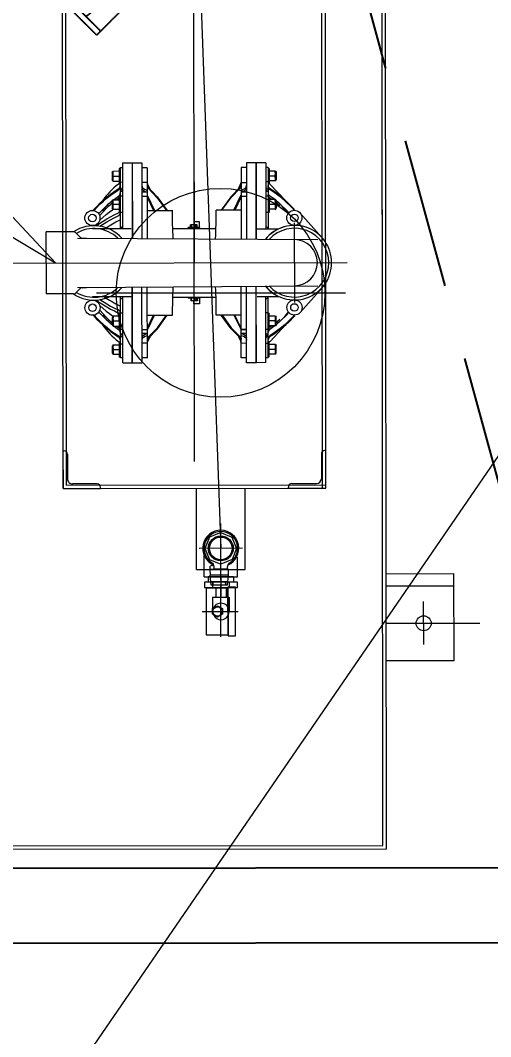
# Model space of a CAD drawing. Header units: feet. Extents: x -99009 to 3252343, y -11094690 to 9035152.
# Drawn here: x 2518285 to 2518911, y -1982823 to -1981471 of the extents above; entities that cross this region are included whole.
import ezdxf

# ---------------------------------------------------------------- set-up
doc = ezdxf.new("R2010")
doc.units = ezdxf.units.FT
for name, pattern in [('CENTER', [2, 1.25, -0.25, 0.25, -0.25]), ('DASHED2', [0.375, 0.25, -0.125]), ('HIDDEN', [0.375, 0.25, -0.125])]:
    doc.linetypes.add(name, pattern=pattern)
for name, color, linetype in [('1', 1, 'Continuous'), ('JOB', 4, 'Continuous'), ('K-CENTER', 2, 'CENTER'), ('K-LINE', 7, 'Continuous')]:
    doc.layers.add(name, color=color, linetype=linetype)
doc.styles.add('K-TXT', font='simplex.shx', dxfattribs={"width": 0.75, "height": 2.5, "bigfont": 'extfont.shx'})

# ---------------------------------------------------------------- blocks, each defined once
blk = doc.blocks.new('lub st')
at = {"layer": 'K-LINE', "color": 2, "linetype": 'Continuous', "lineweight": 15}
for p, q in [((27519.9, 57887.7), (27519.9, 58012.4)), ((27453.9, 57887.7), (27453.9, 57977.7)), ((27453.9, 57977.7), (27569.9, 57977.7)), ((27469.9, 57887.7), (27469.9, 57977.7)), ((27569.9, 57977.7), (27569.9, 57887.7)), ((27548.1, 57937.7), (27490.8, 57937.7)), ((27819.9, 57887.7), (26120.8, 57887.7)), ((27815.4, 57883.2), (26120.8, 57883.2)), ((27265.4, 57883.2), (26224.4, 57883.2)), ((27815.4, 57292.2), (27815.4, 57883.2)), ((27819.9, 56972.7), (27819.9, 57887.7)), ((27039.9, 57375.1), (27039.9, 57836.3)), ((27079.9, 57502.4), (27079.9, 57834.3)), ((27339.9, 57807.7), (26169.9, 57807.7)), ((27339.9, 57803.2), (26174.4, 57803.2)), ((27007, 57803.3), (26973.6, 57773.6)), ((27007.1, 57477.2), (27009.2, 57797.3)), ((27072.7, 57477.2), (27070.6, 57797.3)), ((27072.8, 57803.3), (27106.2, 57773.6)), ((27289.9, 57807.7), (27289.9, 57806.2)), ((27339.9, 57807.7), (27289.9, 57807.7)), ((27294.4, 57801.7), (27327.4, 57801.7)), ((27335.4, 57462.2), (27335.4, 57807.7)), ((27339.9, 57757.7), (27339.9, 57807.7)), ((27339.9, 57457.7), (27339.9, 57807.7)), ((27333.9, 57762.2), (27333.9, 57795.2)), ((27009.4, 57780.7), (27009.4, 57780.7)), ((27070.3, 57780.7), (27070.3, 57780.7)), ((26960.5, 57758.1), (26957.5, 57754.8)), ((26966.2, 57762.4), (26957.8, 57753.6)), ((26969.3, 57766.5), (26960.5, 57758.1)), ((26970.7, 57766.5), (26966.2, 57762.4)), ((26972.3, 57757.8), (26968.4, 57753.9)), ((26973.7, 57757.2), (26970.5, 57754.8)), ((27039.9, 57766.1), (26986.7, 57766.1)), ((27021.7, 57766.1), (27020.7, 57766.1)), ((27039.9, 57766.1), (27093.1, 57766.1)), ((27058.1, 57766.1), (27059.1, 57766.1)), ((27106.1, 57757.2), (27109.3, 57754.8)), ((27107.5, 57757.8), (27111.4, 57753.9)), ((27109, 57766.5), (27113.5, 57762.4)), ((27110.5, 57766.5), (27119.3, 57758.1)), ((27113.5, 57762.4), (27122, 57753.6)), ((27119.3, 57758.1), (27122.3, 57754.8)), ((27339.9, 57757.7), (27338.4, 57757.7)), ((26935.2, 57733.6), (26957.5, 57754.8)), ((26948.6, 57744.1), (26945, 57739.1)), ((26950, 57744.1), (26946.5, 57739.1)), ((26952.4, 57748.9), (26948.6, 57744.1)), ((26953.8, 57748.9), (26950, 57744.1)), ((26956.3, 57753.6), (26952.4, 57748.9)), ((26957.8, 57753.6), (26953.8, 57748.9)), ((26957.5, 57754.8), (26956.3, 57753.6)), ((26958.8, 57743.5), (26957.3, 57741.8)), ((26958.8, 57743.5), (26957.3, 57741.8)), ((26957.5, 57754.8), (26957.5, 57754.8)), ((26961.5, 57746.6), (26958.8, 57743.5)), ((26961.6, 57743.5), (26960.1, 57741.8)), ((26964.6, 57749.9), (26961.5, 57746.6)), ((26964.4, 57749.5), (26961.5, 57746.6)), ((26964.3, 57746.6), (26961.6, 57743.5)), ((26967.4, 57752.2), (26964.4, 57749.5)), ((26968.4, 57753.9), (26964.6, 57749.9)), ((26970.5, 57754.8), (26967.4, 57752.2)), ((26994.7, 57716.6), (26994.7, 57745.5)), ((27085, 57716.6), (27085, 57745.5)), ((27109.3, 57754.8), (27112.4, 57752.2)), ((27111.4, 57753.9), (27115.2, 57749.9)), ((27112.4, 57752.2), (27115.4, 57749.5)), ((27115.2, 57749.9), (27118.2, 57746.6)), ((27115.4, 57749.5), (27118.2, 57746.6)), ((27115.5, 57746.6), (27118.2, 57743.5)), ((27118.2, 57746.6), (27121, 57743.5)), ((27118.2, 57743.5), (27119.7, 57741.8)), ((27121, 57743.5), (27122.5, 57741.8)), ((27121, 57743.5), (27122.5, 57741.8)), ((27122, 57753.6), (27126, 57748.9)), ((27144.6, 57733.6), (27122.3, 57754.8)), ((27122.3, 57754.8), (27123.4, 57753.6)), ((27122.3, 57754.8), (27122.3, 57754.8)), ((27123.4, 57753.6), (27127.4, 57748.9)), ((27126, 57748.9), (27129.7, 57744.1)), ((27127.4, 57748.9), (27131.2, 57744.1)), ((27129.7, 57744.1), (27133.3, 57739.1)), ((27131.2, 57744.1), (27134.8, 57739.1)), ((26913.4, 57731.1), (26994.7, 57731.1)), ((26913.4, 57731.1), (26913.4, 57728)), ((26914.5, 57732.5), (26934.6, 57732.5)), ((26914.5, 57732.5), (26914.5, 57731.1)), ((26918.1, 57740.9), (26919.5, 57741.8)), ((26918.1, 57740.9), (26918.1, 57732.5)), ((26919.5, 57741.8), (26929.6, 57741.8)), ((26924.6, 57740.4), (26924.6, 57732.5)), ((26931, 57740.9), (26929.6, 57741.8)), ((26931, 57740.9), (26931, 57732.5)), ((26932.3, 57731.1), (26932.3, 57728)), ((26934.6, 57732.5), (26934.6, 57731.1)), ((26935.2, 57733.6), (26935.2, 57733.6)), ((26937.6, 57731.2), (26937, 57731.1)), ((26938.1, 57731.3), (26937.6, 57731.2)), ((26938.7, 57731.5), (26938.1, 57731.3)), ((26939, 57731.2), (26938.5, 57731.1)), ((26939.2, 57731.7), (26938.7, 57731.5)), ((26939.6, 57731.3), (26939, 57731.2)), ((26939.6, 57732), (26939.2, 57731.7)), ((26940.1, 57732.3), (26939.6, 57732)), ((26940.1, 57731.5), (26939.6, 57731.3)), ((26940.5, 57732.7), (26940.1, 57732.3)), ((26940.6, 57731.7), (26940.1, 57731.5)), ((26940.9, 57733), (26940.5, 57732.7)), ((26941.1, 57732), (26940.6, 57731.7)), ((26941.3, 57733.5), (26940.9, 57733)), ((26941.6, 57732.3), (26941.1, 57732)), ((26941.6, 57733.9), (26941.3, 57733.5)), ((26945, 57739.1), (26941.6, 57733.9)), ((26942, 57732.7), (26941.6, 57732.3)), ((26941.7, 57729.5), (26941.8, 57729.8)), ((26941.8, 57729.8), (26942.2, 57730.8)), ((26942.4, 57733), (26942, 57732.7)), ((26942.2, 57730.8), (26945, 57730.8)), ((26942.7, 57733.5), (26942.4, 57733)), ((26943.1, 57733.9), (26942.7, 57733.5)), ((26946.5, 57739.1), (26943.1, 57733.9)), ((26944.6, 57729.8), (26945, 57730.8)), ((26945, 57730.8), (26944.9, 57730.8)), ((26945, 57730.8), (26945, 57728)), ((26951.6, 57731.5), (26949.9, 57731.1)), ((26950.2, 57731.1), (26950.7, 57731.2)), ((26950.7, 57731.2), (26951.2, 57731.3)), ((26953.6, 57737), (26950.9, 57733.1)), ((26951.2, 57731.3), (26951.6, 57731.5)), ((26951.2, 57731.1), (26951.2, 57728)), ((26952.3, 57731.8), (26951.6, 57731.5)), ((26952.3, 57732.5), (26952.3, 57731.1)), ((26953.1, 57732.5), (26953.4, 57732.7)), ((26953.1, 57732.5), (26972.4, 57732.5)), ((26955.9, 57740.1), (26953.6, 57737)), ((26955.9, 57736.3), (26953.7, 57733.1)), ((26957.3, 57741.8), (26955.9, 57740.9)), ((26955.9, 57740.9), (26955.9, 57732.5)), ((26957.3, 57741.8), (26967.3, 57741.8)), ((26962.3, 57740.4), (26962.3, 57732.5)), ((26968.8, 57740.9), (26967.3, 57741.8)), ((26968.8, 57740.5), (26969.3, 57741.4)), ((26968.8, 57740.9), (26968.8, 57732.5)), ((26972.6, 57732.7), (26972.4, 57732.4)), ((26972.4, 57732.5), (26972.4, 57731.1)), ((26972.9, 57733), (26972.6, 57732.7)), ((26973.1, 57731.1), (26973.1, 57728)), ((26992.3, 57729.2), (26992.5, 57729.8)), ((26992.5, 57729.8), (26992.7, 57730.8)), ((26992.7, 57730.8), (26994.7, 57730.7)), ((27166.4, 57731.1), (27085, 57731.1)), ((27087.1, 57730.8), (27085, 57730.7)), ((27087.3, 57729.8), (27087.1, 57730.8)), ((27087.5, 57729.2), (27087.3, 57729.8)), ((27106.7, 57731.1), (27106.7, 57728)), ((27106.9, 57733), (27107.2, 57732.7)), ((27107.2, 57732.7), (27107.4, 57732.4)), ((27126.7, 57732.5), (27107.4, 57732.5)), ((27107.4, 57732.5), (27107.4, 57731.1)), ((27111, 57740.5), (27110.4, 57741.4)), ((27111, 57740.9), (27112.4, 57741.8)), ((27111, 57740.9), (27111, 57732.5)), ((27122.5, 57741.8), (27112.4, 57741.8)), ((27117.4, 57740.4), (27117.4, 57732.5)), ((27122.5, 57741.8), (27123.9, 57740.9)), ((27123.9, 57740.9), (27123.9, 57732.5)), ((27123.9, 57740.1), (27126.1, 57737)), ((27123.9, 57736.3), (27126.1, 57733.1)), ((27126.1, 57737), (27128.8, 57733.1)), ((27126.7, 57732.5), (27126.4, 57732.7)), ((27127.5, 57732.5), (27127.5, 57731.1)), ((27127.5, 57731.8), (27128.1, 57731.5)), ((27128.6, 57731.3), (27128.1, 57731.5)), ((27128.1, 57731.5), (27129.9, 57731.1)), ((27129.1, 57731.2), (27128.6, 57731.3)), ((27128.6, 57731.1), (27128.6, 57728)), ((27129.6, 57731.1), (27129.1, 57731.2)), ((27133.3, 57739.1), (27136.7, 57733.9)), ((27134.8, 57739.1), (27138.2, 57733.9)), ((27137.6, 57730.8), (27134.8, 57730.8)), ((27134.8, 57730.8), (27134.8, 57730.8)), ((27135.2, 57729.8), (27134.8, 57730.8)), ((27134.8, 57730.8), (27134.8, 57728)), ((27136.7, 57733.9), (27137, 57733.5)), ((27137, 57733.5), (27137.4, 57733)), ((27137.4, 57733), (27137.8, 57732.7)), ((27137.9, 57729.8), (27137.6, 57730.8)), ((27137.8, 57732.7), (27138.2, 57732.3)), ((27138.1, 57729.5), (27137.9, 57729.8)), ((27138.2, 57733.9), (27138.5, 57733.5)), ((27138.2, 57732.3), (27138.7, 57732)), ((27138.5, 57733.5), (27138.8, 57733)), ((27138.7, 57732), (27139.2, 57731.7)), ((27138.8, 57733), (27139.2, 57732.7)), ((27139.2, 57732.7), (27139.7, 57732.3)), ((27139.2, 57731.7), (27139.7, 57731.5)), ((27139.7, 57732.3), (27140.1, 57732)), ((27139.7, 57731.5), (27140.2, 57731.3)), ((27140.1, 57732), (27140.6, 57731.7)), ((27140.2, 57731.3), (27140.7, 57731.2)), ((27140.6, 57731.7), (27141.1, 57731.5)), ((27140.7, 57731.2), (27141.3, 57731.1)), ((27141.1, 57731.5), (27141.6, 57731.3)), ((27141.6, 57731.3), (27142.2, 57731.2)), ((27142.2, 57731.2), (27142.7, 57731.1)), ((27144.6, 57733.6), (27144.6, 57733.6)), ((27165.3, 57732.5), (27145.1, 57732.5)), ((27145.1, 57732.5), (27145.1, 57731.1)), ((27147.5, 57731.1), (27147.5, 57728)), ((27148.8, 57740.9), (27150.2, 57741.8)), ((27148.8, 57740.9), (27148.8, 57732.5)), ((27160.2, 57741.8), (27150.2, 57741.8)), ((27155.2, 57740.4), (27155.2, 57732.5)), ((27161.6, 57740.9), (27160.2, 57741.8)), ((27161.6, 57740.9), (27161.6, 57732.5)), ((27165.3, 57732.5), (27165.3, 57731.1)), ((27166.4, 57731.1), (27166.4, 57728)), ((26906.9, 57728), (26994.7, 57728)), ((26906.9, 57728), (26906.9, 57715.3)), ((26991.1, 57728), (26991.3, 57728)), ((26991.3, 57728), (26991.6, 57728.2)), ((26991.6, 57728.2), (26991.8, 57728.3)), ((26991.8, 57728.3), (26991.9, 57728.5)), ((26991.9, 57728.5), (26992.1, 57728.7)), ((26992.1, 57728.7), (26992.2, 57728.9)), ((26992.2, 57728.9), (26992.3, 57729.2)), ((27172.9, 57728), (27085, 57728)), ((27087.6, 57728.9), (27087.5, 57729.2)), ((27087.7, 57728.7), (27087.6, 57728.9)), ((27087.9, 57728.5), (27087.7, 57728.7)), ((27088, 57728.3), (27087.9, 57728.5)), ((27088.2, 57728.2), (27088, 57728.3)), ((27088.5, 57728), (27088.2, 57728.2)), ((27088.7, 57728), (27088.5, 57728)), ((27172.9, 57728), (27172.9, 57715.3)), ((26906.9, 57715.3), (27008.8, 57715.3)), ((26906.9, 57715), (27008.8, 57715)), ((26906.9, 57715), (26906.9, 57702.3)), ((27172.9, 57715.3), (27070.9, 57715.3)), ((27172.9, 57715), (27070.9, 57715)), ((27172.9, 57715), (27172.9, 57702.3)), ((26906.9, 57702.3), (27008.7, 57702.3)), ((26913.4, 57702.3), (26913.4, 57695.2)), ((26913.4, 57695.2), (27008.7, 57695.2)), ((26933.1, 57695.2), (26933.1, 57702.3)), ((26941.7, 57691.6), (26935.3, 57694.6)), ((26936.5, 57695.2), (26937.8, 57695)), ((26939.2, 57701.8), (26937, 57702.3)), ((26937.8, 57695), (26938.9, 57694.5)), ((26939.2, 57695), (26937.9, 57695.2)), ((26938.9, 57694.5), (26951.9, 57681.9)), ((26941, 57700.3), (26939.2, 57701.8)), ((26940.3, 57694.5), (26939.2, 57695)), ((26941.8, 57701.8), (26939.7, 57702.3)), ((26941.3, 57693.6), (26940.3, 57694.5)), ((26942.2, 57698.1), (26941, 57700.3)), ((26953.3, 57681.9), (26941.3, 57693.6)), ((26943.7, 57700.3), (26941.8, 57701.8)), ((26943.1, 57695.2), (26942.2, 57698.1)), ((26944.8, 57698.1), (26943.7, 57700.3)), ((26945.7, 57695.2), (26944.8, 57698.1)), ((26945.8, 57702.3), (26945.8, 57695.2)), ((26950.6, 57694.9), (26949.8, 57695.1)), ((26951.4, 57694.6), (26950.6, 57694.9)), ((26951.2, 57695.2), (26951.2, 57702.3)), ((26951.3, 57695.2), (26951.3, 57702.3)), ((26970.1, 57685.6), (26951.4, 57694.6)), ((26951.7, 57695.2), (26952.5, 57695.1)), ((26952.5, 57695.1), (26953.3, 57694.9)), ((26953.3, 57694.9), (26970.1, 57686.8)), ((26970.1, 57695.2), (26970.1, 57662)), ((27172.9, 57702.3), (27071, 57702.3)), ((27166.4, 57695.2), (27071.1, 57695.2)), ((27109.7, 57695.2), (27109.7, 57662)), ((27126.5, 57694.9), (27109.7, 57686.8)), ((27109.7, 57685.6), (27128.4, 57694.6)), ((27126.4, 57681.9), (27138.5, 57693.6)), ((27127.3, 57695.1), (27126.5, 57694.9)), ((27128.1, 57695.2), (27127.3, 57695.1)), ((27140.8, 57694.5), (27127.8, 57681.9)), ((27128.4, 57695.2), (27128.4, 57702.3)), ((27128.4, 57694.6), (27129.2, 57694.9)), ((27128.6, 57695.2), (27128.6, 57702.3)), ((27129.2, 57694.9), (27129.9, 57695.1)), ((27134, 57702.3), (27134, 57695.2)), ((27134, 57695.2), (27135, 57698.1)), ((27135, 57698.1), (27136.1, 57700.3)), ((27136.1, 57700.3), (27137.9, 57701.8)), ((27136.7, 57695.2), (27137.6, 57698.1)), ((27137.6, 57698.1), (27138.8, 57700.3)), ((27137.9, 57701.8), (27140.1, 57702.3)), ((27138.1, 57691.6), (27144.5, 57694.6)), ((27138.5, 57693.6), (27139.4, 57694.5)), ((27138.8, 57700.3), (27140.6, 57701.8)), ((27139.4, 57694.5), (27140.6, 57695)), ((27140.6, 57701.8), (27142.8, 57702.3)), ((27140.6, 57695), (27141.9, 57695.2)), ((27142, 57695), (27140.8, 57694.5)), ((27143.2, 57695.2), (27142, 57695)), ((27146.7, 57695.2), (27146.7, 57702.3)), ((27166.4, 57702.3), (27166.4, 57695.2)), ((27447.9, 57700.2), (27339.9, 57700.2)), ((27419.9, 57696.7), (27419.9, 57638.7)), ((27457.9, 57689.7), (27431.8, 57689.7)), ((27447.9, 57635.2), (27447.9, 57700.2)), ((27457.9, 57645.7), (27457.9, 57689.7)), ((27464.9, 57689.7), (27464.9, 57645.7)), ((27471.9, 57689.7), (27464.9, 57689.7)), ((27471.9, 57645.7), (27471.9, 57689.7)), ((27503.9, 57642.9), (27503.9, 57690.7)), ((26951.9, 57681.9), (26970.1, 57668.7)), ((26970.1, 57669.7), (26953.3, 57681.9)), ((27127.8, 57681.9), (27109.7, 57668.7)), ((27109.7, 57669.7), (27126.4, 57681.9)), ((27398.8, 57667.7), (27405, 57682.6)), ((27405, 57682.6), (27419.9, 57688.8)), ((27419.9, 57688.8), (27434.8, 57682.6)), ((27434.8, 57682.6), (27441, 57667.7)), ((27444.4, 57676.7), (27440.7, 57677.7)), ((27447.4, 57676.7), (27444.4, 57676.7)), ((27447.4, 57676.7), (27447.4, 57658)), ((27448.2, 57675.7), (27447.4, 57675.7)), ((27455.4, 57677.7), (27448.2, 57677.7)), ((27448.2, 57677.7), (27448.2, 57653.7)), ((27468.9, 57676.4), (27455.4, 57677.8)), ((27455.4, 57677.8), (27455.4, 57653.6)), ((27457.9, 57684.7), (27464.9, 57684.7)), ((27457.9, 57684.7), (27457.9, 57650.7)), ((27468.9, 57676.4), (27464.5, 57676.4)), ((27464.5, 57676.4), (27464.5, 57655)), ((27464.9, 57678.7), (27471.9, 57678.7)), ((27468.9, 57676.4), (27468.9, 57655)), ((27471.4, 57687.2), (27471.4, 57677.2)), ((27536.4, 57687.2), (27471.4, 57687.2)), ((27471.4, 57677.2), (27536.4, 57677.2)), ((27472.9, 57677.2), (27472.9, 57648.2)), ((27534.9, 57677.2), (27472.9, 57677.2)), ((27484.9, 57678.7), (27503.9, 57678.7)), ((27484.9, 57656.7), (27484.9, 57678.7)), ((27534.9, 57648.2), (27534.9, 57677.2)), ((27536.4, 57677.2), (27536.4, 57687.2)), ((26419.9, 57632.7), (27419.9, 57667.7)), ((27462.4, 57667.7), (27386.9, 57667.7)), ((27398.8, 57667.7), (27405, 57652.8)), ((27434.8, 57652.8), (27441, 57667.7)), ((27457.9, 57667.7), (27471.9, 57667.7)), ((27468.2, 57674.1), (27465.1, 57674.1)), ((27537.6, 57667.7), (27469.5, 57667.7)), ((27471.9, 57674.6), (27484.9, 57674.6)), ((27471.9, 57667.7), (27484.9, 57667.7)), ((27496.4, 57663.2), (27500.1, 57669.7)), ((27500.1, 57656.7), (27496.4, 57663.2)), ((27500.1, 57669.7), (27507.6, 57669.7)), ((27507.6, 57669.7), (27511.4, 57663.2)), ((27511.4, 57663.2), (27507.6, 57656.7)), ((26994.2, 57604.2), (26994.2, 57660.6)), ((27085.6, 57604.2), (27085.6, 57660.6)), ((27405, 57652.8), (27419.9, 57646.6)), ((27419.9, 57646.6), (27434.8, 57652.8)), ((27444.4, 57658.7), (27440.7, 57657.7)), ((27442.7, 57656.2), (27443.4, 57653.7)), ((27448.2, 57653.7), (27443.4, 57653.7)), ((27447.4, 57658.7), (27444.4, 57658.7)), ((27448.2, 57659.7), (27447.4, 57659.7)), ((27448.2, 57658), (27447.4, 57658)), ((27455.4, 57653.7), (27448.2, 57653.7)), ((27468.9, 57655), (27455.4, 57653.6)), ((27457.9, 57650.7), (27464.9, 57650.7)), ((27468.9, 57655), (27464.5, 57655)), ((27464.9, 57656.7), (27471.9, 57656.7)), ((27468.2, 57657.3), (27465.1, 57657.3)), ((27471.9, 57660.8), (27484.9, 57660.8)), ((27484.9, 57656.7), (27503.9, 57656.7)), ((27507.6, 57656.7), (27500.1, 57656.7)), ((26985.3, 57639.8), (26985.3, 57632.1)), ((26992.9, 57639.8), (26985.3, 57639.8)), ((26989.4, 57636.8), (26989.4, 57628)), ((26992.9, 57636.8), (26989.4, 57636.8)), ((26991, 57635.7), (26989.4, 57635.7)), ((26991, 57635.7), (26991, 57634.7)), ((26992.9, 57640.3), (26992.9, 57624.5)), ((26994.2, 57640.3), (26992.9, 57640.3)), ((27085.6, 57640.3), (27086.8, 57640.3)), ((27086.8, 57640.3), (27086.8, 57624.5)), ((27086.8, 57639.8), (27094.4, 57639.8)), ((27086.8, 57636.8), (27090.4, 57636.8)), ((27088.7, 57635.7), (27090.4, 57635.7)), ((27088.7, 57635.7), (27088.7, 57634.7)), ((27090.4, 57636.8), (27090.4, 57628)), ((27094.4, 57639.8), (27094.4, 57632.1)), ((27447.9, 57635.2), (27339.9, 57635.2)), ((27457.9, 57645.7), (27429.5, 57645.7)), ((27464.9, 57645.7), (27471.9, 57645.7)), ((27472.9, 57648.2), (27534.9, 57648.2)), ((27304.4, 57632.7), (26199.9, 57632.7)), ((26932.3, 57632.7), (27039.9, 57632.7)), ((26985.3, 57632.1), (26989.4, 57632.1)), ((26991, 57634.7), (26989.4, 57634.7)), ((26989.4, 57633.6), (26992.9, 57633.6)), ((26989.4, 57629.2), (26992.9, 57629.2)), ((26992.9, 57628), (26989.4, 57628)), ((26992.9, 57632.9), (26994.2, 57632.9)), ((26994.2, 57631.9), (26992.9, 57631.9)), ((26994.2, 57624.5), (26992.9, 57624.5)), ((27147.2, 57632.7), (27039.9, 57632.7)), ((27086.8, 57632.9), (27085.6, 57632.9)), ((27085.6, 57631.9), (27086.8, 57631.9)), ((27085.6, 57624.5), (27086.8, 57624.5)), ((27090.4, 57633.6), (27086.8, 57633.6)), ((27090.4, 57629.2), (27086.8, 57629.2)), ((27086.8, 57628), (27090.4, 57628)), ((27088.7, 57634.7), (27090.4, 57634.7)), ((27094.4, 57632.1), (27090.4, 57632.1)), ((26951.9, 57583.5), (26970.1, 57596.7)), ((26953.3, 57583.5), (26970.1, 57595.7)), ((26970.1, 57570.2), (26970.1, 57603.5)), ((27109.7, 57570.2), (27109.7, 57603.5)), ((27127.8, 57583.5), (27109.7, 57596.7)), ((27126.4, 57583.5), (27109.7, 57595.7)), ((26938.9, 57570.9), (26951.9, 57583.5)), ((26940.3, 57570.9), (26953.3, 57583.5)), ((27139.4, 57570.9), (27126.4, 57583.5)), ((27140.8, 57570.9), (27127.8, 57583.5)), ((26913.4, 57570.2), (26913.4, 57563.1)), ((26913.4, 57570.2), (27007.5, 57570.2)), ((26933.1, 57570.2), (26933.1, 57563.1)), ((26933.5, 57570.3), (26935.3, 57570.8)), ((26935.3, 57570.8), (26941.7, 57573.8)), ((26936.5, 57570.2), (26937.8, 57570.4)), ((26937.8, 57570.4), (26938.9, 57570.9)), ((26937.9, 57570.2), (26939.2, 57570.4)), ((26939.2, 57570.4), (26940.3, 57570.9)), ((26942.2, 57567.3), (26943.1, 57570.2)), ((26944.8, 57567.3), (26945.8, 57570.2)), ((26945.8, 57570.2), (26945.8, 57563.1)), ((26949.8, 57570.3), (26950.6, 57570.5)), ((26950.6, 57570.5), (26970.1, 57579.8)), ((26951.2, 57563.1), (26951.2, 57570.2)), ((26951.7, 57570.2), (26952.5, 57570.3)), ((26952.5, 57570.3), (26953.3, 57570.5)), ((26953.3, 57570.5), (26970.1, 57578.6)), ((27166.4, 57570.2), (27072.3, 57570.2)), ((27129.2, 57570.5), (27109.7, 57579.8)), ((27126.5, 57570.5), (27109.7, 57578.6)), ((27127.3, 57570.3), (27126.5, 57570.5)), ((27128.1, 57570.2), (27127.3, 57570.3)), ((27128.6, 57563.1), (27128.6, 57570.2)), ((27129.9, 57570.3), (27129.2, 57570.5)), ((27135, 57567.3), (27134, 57570.2)), ((27134, 57570.2), (27134, 57563.1)), ((27137.6, 57567.3), (27136.7, 57570.2)), ((27144.5, 57570.8), (27138.1, 57573.8)), ((27140.6, 57570.4), (27139.4, 57570.9)), ((27141.9, 57570.2), (27140.6, 57570.4)), ((27142, 57570.4), (27140.8, 57570.9)), ((27143.2, 57570.2), (27142, 57570.4)), ((27146.3, 57570.3), (27144.5, 57570.8)), ((27146.7, 57570.2), (27146.7, 57563.1)), ((27166.4, 57570.2), (27166.4, 57563.1)), ((26906.9, 57550.4), (26906.9, 57563.1)), ((26906.9, 57563.1), (27007.4, 57563.1)), ((26937, 57563.1), (26939.2, 57563.6)), ((26939.2, 57563.6), (26941, 57565.1)), ((26939.7, 57563.1), (26941.8, 57563.6)), ((26941, 57565.1), (26942.2, 57567.3)), ((26941.8, 57563.6), (26943.7, 57565.1)), ((26943.7, 57565.1), (26944.8, 57567.3)), ((27172.9, 57563.1), (27072.4, 57563.1)), ((27136.1, 57565.1), (27135, 57567.3)), ((27137.9, 57563.6), (27136.1, 57565.1)), ((27138.8, 57565.1), (27137.6, 57567.3)), ((27140.1, 57563.1), (27137.9, 57563.6)), ((27140.6, 57563.6), (27138.8, 57565.1)), ((27142.8, 57563.1), (27140.6, 57563.6)), ((27172.9, 57550.4), (27172.9, 57563.1)), ((26906.9, 57550.4), (27007.3, 57550.4)), ((26906.9, 57537.4), (26906.9, 57550.1)), ((26906.9, 57550.1), (27007.3, 57550.1)), ((26994.7, 57548.8), (26994.7, 57497.2)), ((27172.9, 57550.4), (27072.4, 57550.4)), ((27172.9, 57550.1), (27072.4, 57550.1)), ((27085, 57548.8), (27085, 57497.2)), ((27172.9, 57537.4), (27172.9, 57550.1)), ((26906.9, 57537.4), (26994.7, 57537.4)), ((26913.4, 57537.4), (26913.4, 57534.3)), ((26913.4, 57534.3), (26994.7, 57534.3)), ((26914.5, 57534.3), (26914.5, 57532.9)), ((26914.5, 57532.9), (26934.1, 57532.9)), ((26918.1, 57532.9), (26918.1, 57524.5)), ((26924.6, 57525), (26924.6, 57532.9)), ((26931, 57524.5), (26931, 57532.9)), ((26932.3, 57534.3), (26932.3, 57537.4)), ((26934.1, 57532.9), (26935.2, 57531.8)), ((26934.6, 57532.9), (26934.6, 57534.3)), ((26935.2, 57531.8), (26935.2, 57531.8)), ((26941.6, 57531.5), (26940.9, 57532.4)), ((26945, 57526.3), (26941.6, 57531.5)), ((26942.2, 57534.6), (26941.8, 57535.6)), ((26946.5, 57526.3), (26943.1, 57531.5)), ((26944.6, 57535.6), (26944.5, 57535.9)), ((26944.7, 57535.3), (26944.6, 57535.6)), ((26945, 57534.6), (26944.7, 57535.3)), ((26945, 57537.4), (26945, 57534.6)), ((26950.7, 57534.2), (26949.7, 57534.3)), ((26951.2, 57534.1), (26950.7, 57534.2)), ((26951.2, 57537.4), (26951.2, 57534.3)), ((26952.3, 57533.6), (26951.2, 57534.1)), ((26953.6, 57528.4), (26951.3, 57531.8)), ((26952.3, 57532.9), (26952.3, 57534.3)), ((26952.3, 57532.9), (26972.4, 57532.9)), ((26954, 57531.8), (26953.1, 57532.9)), ((26955.9, 57525.3), (26953.6, 57528.4)), ((26955.9, 57529.1), (26954, 57531.8)), ((26955.9, 57524.5), (26955.9, 57532.9)), ((26962.3, 57532.9), (26962.3, 57525)), ((26968.8, 57532.9), (26968.8, 57524.5)), ((26972.4, 57534.3), (26972.4, 57533)), ((26973.1, 57537.4), (26973.1, 57534.3)), ((26975.9, 57526.3), (26973.1, 57531.9)), ((26979.8, 57526.3), (26977.3, 57531.5)), ((26985.4, 57528.4), (26982.5, 57534.3)), ((26987.8, 57524), (26985.4, 57528.4)), ((26991.3, 57537.4), (26991.1, 57537.4)), ((26991.4, 57537.3), (26991.3, 57537.4)), ((26991.6, 57537.2), (26991.4, 57537.3)), ((26991.8, 57537.1), (26991.6, 57537.2)), ((26992.1, 57536.7), (26991.8, 57537.1)), ((26992.3, 57536.2), (26992.1, 57536.7)), ((26992.4, 57535.9), (26992.3, 57536.2)), ((26992.6, 57535.3), (26992.4, 57535.9)), ((26992.7, 57534.6), (26992.6, 57535.3)), ((26994.7, 57534.7), (26992.7, 57534.6)), ((27172.9, 57537.4), (27085, 57537.4)), ((27085, 57534.7), (27087.1, 57534.6)), ((27166.4, 57534.3), (27085, 57534.3)), ((27087.1, 57534.6), (27087.2, 57535.3)), ((27087.2, 57535.3), (27087.4, 57535.9)), ((27087.4, 57535.9), (27087.5, 57536.2)), ((27087.5, 57536.2), (27087.7, 57536.7)), ((27087.7, 57536.7), (27088, 57537.1)), ((27088, 57537.1), (27088.2, 57537.2)), ((27088.2, 57537.2), (27088.3, 57537.3)), ((27088.3, 57537.3), (27088.5, 57537.4)), ((27088.5, 57537.4), (27088.7, 57537.4)), ((27091.9, 57524), (27094.4, 57528.4)), ((27094.4, 57528.4), (27097.3, 57534.3)), ((27100, 57526.3), (27102.4, 57531.5)), ((27103.9, 57526.3), (27106.6, 57531.9)), ((27106.7, 57537.4), (27106.7, 57534.3)), ((27107.4, 57534.3), (27107.4, 57533)), ((27127.5, 57532.9), (27107.4, 57532.9)), ((27111, 57532.9), (27111, 57524.5)), ((27117.4, 57532.9), (27117.4, 57525)), ((27123.9, 57524.5), (27123.9, 57532.9)), ((27123.9, 57529.1), (27125.7, 57531.8)), ((27123.9, 57525.3), (27126.1, 57528.4)), ((27125.7, 57531.8), (27126.7, 57532.9)), ((27126.1, 57528.4), (27128.5, 57531.8)), ((27127.5, 57532.9), (27127.5, 57534.3)), ((27127.5, 57533.6), (27128.6, 57534.1)), ((27128.6, 57537.4), (27128.6, 57534.3)), ((27128.6, 57534.1), (27129.1, 57534.2)), ((27129.1, 57534.2), (27130.1, 57534.3)), ((27133.3, 57526.3), (27136.7, 57531.5)), ((27134.8, 57537.4), (27134.8, 57534.6)), ((27134.8, 57534.6), (27135, 57535.3)), ((27134.8, 57526.3), (27138.2, 57531.5)), ((27135, 57535.3), (27135.2, 57535.6)), ((27135.2, 57535.6), (27135.3, 57535.9)), ((27137.6, 57534.6), (27137.9, 57535.6)), ((27138.2, 57531.5), (27138.8, 57532.4)), ((27145.7, 57532.9), (27144.6, 57531.8)), ((27144.6, 57531.8), (27144.6, 57531.8)), ((27145.1, 57532.9), (27145.1, 57534.3)), ((27165.3, 57532.9), (27145.7, 57532.9)), ((27147.5, 57534.3), (27147.5, 57537.4)), ((27148.8, 57524.5), (27148.8, 57532.9)), ((27155.2, 57525), (27155.2, 57532.9)), ((27161.6, 57532.9), (27161.6, 57524.5)), ((27165.3, 57534.3), (27165.3, 57532.9)), ((27166.4, 57537.4), (27166.4, 57534.3)), ((26919.5, 57523.6), (26918.1, 57524.5)), ((26919.5, 57523.6), (26929.6, 57523.6)), ((26931, 57524.5), (26929.6, 57523.6)), ((26948.6, 57521.3), (26945, 57526.3)), ((26950, 57521.3), (26946.5, 57526.3)), ((26952.4, 57516.5), (26948.6, 57521.3)), ((26953.8, 57516.5), (26950, 57521.3)), ((26956.3, 57511.8), (26952.4, 57516.5)), ((26957.8, 57511.8), (26953.8, 57516.5)), ((26957.3, 57523.7), (26955.9, 57524.5)), ((26958.8, 57521.9), (26957.3, 57523.7)), ((26957.3, 57523.6), (26967.3, 57523.6)), ((26961.5, 57518.8), (26958.8, 57521.9)), ((26961.6, 57521.9), (26960.1, 57523.6)), ((26964.4, 57515.9), (26961.5, 57518.8)), ((26964.3, 57518.8), (26961.6, 57521.9)), ((26964.6, 57515.5), (26962.6, 57517.8)), ((26967.2, 57515.9), (26964.3, 57518.8)), ((26967.4, 57513.2), (26964.4, 57515.9)), ((26968.4, 57511.5), (26964.6, 57515.5)), ((26977.2, 57506.8), (26967.2, 57515.9)), ((26968.8, 57524.5), (26967.3, 57523.6)), ((26969.3, 57524), (26968.8, 57524.9)), ((26972.5, 57519.7), (26969.3, 57524)), ((26975.7, 57515.5), (26972.5, 57519.7)), ((26983.1, 57506.9), (26975.7, 57515.5)), ((26978.5, 57521.3), (26975.9, 57526.3)), ((26981.3, 57516.5), (26978.5, 57521.3)), ((26982.4, 57521.3), (26979.8, 57526.3)), ((26990.4, 57501.7), (26981.3, 57516.5)), ((26985.2, 57516.5), (26982.4, 57521.3)), ((26991, 57507.1), (26985.2, 57516.5)), ((26990.4, 57519.7), (26987.8, 57524)), ((26993.1, 57515.5), (26990.4, 57519.7)), ((26994.7, 57513.1), (26993.1, 57515.5)), ((27085, 57513.1), (27086.7, 57515.5)), ((27086.7, 57515.5), (27089.4, 57519.7)), ((27088.7, 57507.1), (27094.6, 57516.5)), ((27089.3, 57501.7), (27098.5, 57516.5)), ((27089.4, 57519.7), (27091.9, 57524)), ((27094.6, 57516.5), (27097.3, 57521.3)), ((27096.7, 57506.9), (27104, 57515.5)), ((27097.3, 57521.3), (27100, 57526.3)), ((27098.5, 57516.5), (27101.3, 57521.3)), ((27101.3, 57521.3), (27103.9, 57526.3)), ((27102.6, 57506.8), (27112.6, 57515.9)), ((27104, 57515.5), (27107.3, 57519.7)), ((27107.3, 57519.7), (27110.4, 57524)), ((27110.4, 57524), (27111, 57524.9)), ((27111, 57524.5), (27112.4, 57523.6)), ((27111.4, 57511.5), (27115.2, 57515.5)), ((27122.5, 57523.6), (27112.4, 57523.6)), ((27112.4, 57513.2), (27115.4, 57515.9)), ((27112.6, 57515.9), (27115.5, 57518.8)), ((27115.2, 57515.5), (27117.2, 57517.8)), ((27115.4, 57515.9), (27118.2, 57518.8)), ((27115.5, 57518.8), (27118.2, 57521.9)), ((27118.2, 57521.9), (27119.7, 57523.6)), ((27118.2, 57518.8), (27121, 57521.9)), ((27121, 57521.9), (27122.5, 57523.7)), ((27122, 57511.8), (27126, 57516.5)), ((27122.5, 57523.7), (27123.9, 57524.5)), ((27123.4, 57511.8), (27127.4, 57516.5)), ((27126, 57516.5), (27129.7, 57521.3)), ((27127.4, 57516.5), (27131.2, 57521.3)), ((27129.7, 57521.3), (27133.3, 57526.3)), ((27131.2, 57521.3), (27134.8, 57526.3)), ((27148.8, 57524.5), (27150.2, 57523.6)), ((27160.2, 57523.6), (27150.2, 57523.6)), ((27160.2, 57523.6), (27161.6, 57524.5)), ((26960.5, 57507.3), (26956.3, 57511.8)), ((26957.5, 57510.6), (26957.5, 57510.6)), ((26957.5, 57510.6), (26957.5, 57510.6)), ((26961.9, 57507.3), (26957.8, 57511.8)), ((26964.8, 57503), (26960.5, 57507.3)), ((26966.2, 57503), (26961.9, 57507.3)), ((26970.2, 57498), (26964.8, 57503)), ((26970.4, 57499.2), (26966.2, 57503)), ((26970.5, 57510.6), (26967.4, 57513.2)), ((26974.5, 57505.5), (26968.4, 57511.5)), ((27105.3, 57505.5), (27111.4, 57511.5)), ((27109.3, 57510.6), (27112.4, 57513.2)), ((27109.4, 57499.2), (27113.5, 57503)), ((27109.6, 57498), (27115, 57503)), ((27113.5, 57503), (27117.8, 57507.3)), ((27115, 57503), (27119.3, 57507.3)), ((27117.8, 57507.3), (27122, 57511.8)), ((27119.3, 57507.3), (27123.4, 57511.8)), ((27122.3, 57510.6), (27122.3, 57510.6)), ((27122.3, 57510.6), (27122.3, 57510.6)), ((27333.9, 57503.2), (27333.9, 57470.2)), ((27339.9, 57507.7), (27338.4, 57507.7)), ((27339.9, 57457.7), (27339.9, 57507.7)), ((27006.9, 57483.7), (27006.9, 57489.4)), ((27072.9, 57483.7), (27072.8, 57489.4)), ((26999.8, 57475), (27005.7, 57480.9)), ((27079.9, 57475), (27074.1, 57480.9)), ((27335.4, 57462.2), (26174.4, 57462.2)), ((26998.6, 57472.1), (26998.6, 57435.7)), ((27081.1, 57472.1), (27081.1, 57435.7)), ((27289.9, 57457.7), (27289.9, 57459.2)), ((27294.4, 57463.7), (27327.4, 57463.7)), ((27339.9, 57457.7), (26169.9, 57457.7)), ((27039.9, 57447.8), (26599.9, 57037.7)), ((26890.3, 57197.7), (27039.9, 57447.8)), ((27289.9, 57457.7), (27339.9, 57457.7)), ((27039.9, 57435.7), (26998.6, 57435.7)), ((27039.9, 57435.7), (27081.1, 57435.7))]:
    blk.add_line(p, q, dxfattribs=at)
for centre, radius in [((27519.9, 57937.7), 10), ((27079.9, 57667.7), 139), ((26980.2, 57766.1), 10.1), ((26980.2, 57766.1), 5.01), ((27099.5, 57766.1), 10.1), ((27099.5, 57766.1), 5.01), ((27419.9, 57667.7), 16.6), ((27419.9, 57667.7), 15.1), ((27503.9, 57663.2), 6.25), ((26980.2, 57497.2), 10.1), ((26980.2, 57497.2), 5.01), ((27099.5, 57497.2), 10.1), ((27099.5, 57497.2), 5.01)]:
    blk.add_circle(centre, radius, dxfattribs=at)
for centre, radius, start, end in [((27039.9, 57766.1), 49.6, 90, 231.3773), ((27039.9, 57766.1), 45.8, 90, 227.518), ((27039.9, 57766.1), 49.6, 308.6227, 90), ((27039.9, 57766.1), 45.8, 312.482, 90), ((27294.4, 57806.2), 4.5, 180, 270), ((27327.4, 57795.2), 6.5, 0, 90), ((27039.9, 57766.1), 30.7, 90, 180), ((27039.9, 57766.1), 30.7, 0, 90), ((27338.4, 57762.2), 4.5, 180, 270), ((26991.9, 57752.2), 0.508, 16.3194, 88), ((27039.9, 57766.2), 49.5, 196.3239, 231.2607), ((27039.9, 57766.2), 49.5, 308.7393, 343.6761), ((27087.9, 57752.2), 0.508, 92, 163.6806), ((26921.3, 57731.7), 9.29, 69.7655, 110.2345), ((26927.8, 57731.7), 9.29, 69.7549, 110.2451), ((26930.1, 57737.4), 6.35, 308.7827, 322.9115), ((26942, 57730.8), 2.82, 273.1705, 338.069), ((26946.7, 57736.4), 5.37, 277.4349, 322.3284), ((26959.1, 57731.6), 9.31, 69.8134, 110.1866), ((26965.5, 57731.7), 9.28, 69.7464, 110.2536), ((27114.2, 57731.7), 9.28, 69.7464, 110.2536), ((27120.7, 57731.6), 9.31, 69.8134, 110.1866), ((27133.1, 57736.4), 5.37, 217.6716, 262.5651), ((27137.8, 57730.8), 2.82, 201.931, 266.8295), ((27149.7, 57737.4), 6.35, 217.0885, 231.2173), ((27152, 57731.7), 9.29, 69.7549, 110.2451), ((27158.4, 57731.7), 9.29, 69.7655, 110.2345), ((26939.2, 57730.9), 2.85, 273.5692, 330.8948), ((27140.6, 57730.9), 2.85, 209.1052, 266.4308), ((26932.5, 57688.8), 6.35, 64.5244, 81.5081), ((27147.2, 57688.8), 6.35, 98.4919, 115.4756), ((27419.9, 57667.7), 24, 23.7874, 334.8251), ((27419.9, 57667.7), 22.4, 29.2772, 330.7227), ((27441.2, 57679.7), 2, 209.2774, 255.0002), ((27503.9, 57667.7), 11, 90, 270), ((27503.9, 57667.7), 11, 270, 90), ((26971.7, 56933.6), 728.4, 87.1552, 90.132), ((27108, 56933.6), 728.4, 89.868, 92.8448), ((27441.2, 57655.8), 2, 105.0002, 150.7229), ((27440.8, 57655.7), 2, 15.0002, 99.3483), ((26971.7, 58331.8), 728.4, 269.868, 272.8448), ((27108, 58331.8), 728.4, 267.1552, 270.132), ((27011.1, 57589.2), 95.2, 217.0885, 235.7054), ((26936.4, 57528.2), 6.18, 42.8299, 87.324), ((26937.9, 57528.2), 6.11, 31.9202, 90), ((26939.2, 57534.5), 2.85, 22.2738, 86.4867), ((26942, 57534.6), 2.82, 21.9015, 86.8589), ((26943.6, 57522), 12.7, 83.6652, 96.3348), ((26946.7, 57529), 5.34, 31.8504, 88.3864), ((26967.8, 57528.9), 6.18, 29.5457, 41.4286), ((26973.1, 57529.8), 4.55, 21.1927, 83.9205), ((27039.9, 57499.2), 49.5, 131.3127, 213.2716), ((27039.9, 57499.2), 45.7, 135.8733, 210.7745), ((27039.9, 57499.2), 49.5, 326.7284, 48.6873), ((27039.9, 57499.2), 45.7, 329.2255, 44.1267), ((27106.7, 57529.8), 4.55, 96.0795, 158.8073), ((27112, 57528.9), 6.18, 138.5714, 150.4543), ((27068.6, 57589.2), 95.2, 304.2946, 322.9115), ((27133.1, 57529), 5.34, 91.6136, 148.1496), ((27136.2, 57522), 12.7, 83.6652, 96.3348), ((27137.8, 57534.6), 2.82, 93.1411, 158.0985), ((27141.9, 57528.2), 6.11, 90, 148.0798), ((27140.6, 57534.5), 2.85, 93.5133, 157.7262), ((27143.4, 57528.2), 6.18, 92.676, 137.1701), ((26921.3, 57533.8), 9.31, 249.8138, 290.1862), ((26927.8, 57533.7), 9.28, 249.748, 290.252), ((26959.1, 57533.8), 9.31, 249.8014, 290.1986), ((26965.5, 57533.7), 9.28, 249.7439, 290.2561), ((27114.2, 57533.7), 9.28, 249.7439, 290.2561), ((27120.7, 57533.8), 9.31, 249.8014, 290.1986), ((27152, 57533.7), 9.28, 249.748, 290.252), ((27158.4, 57533.8), 9.31, 249.8138, 290.1862), ((27338.4, 57503.2), 4.5, 90, 180), ((27002.7, 57472.1), 4.06, 135, 180), ((27002.8, 57483.7), 4.06, 315, 359.6224), ((27076.9, 57483.7), 4.06, 180.3776, 225), ((27077.1, 57472.1), 4.06, 0, 45), ((27294.4, 57459.2), 4.5, 90, 180), ((27327.4, 57470.2), 6.5, 270, 0)]:
    blk.add_arc(centre, radius, start, end, dxfattribs=at)
blk = doc.blocks.new('G$CA8366B73')
at = {"layer": 'K-LINE', "color": 3, "linetype": 'Continuous', "lineweight": 25}
for p, q in [((4300, -3350), (4300, 3900)), ((4200, -3250), (4200, 3800))]:
    blk.add_line(p, q, dxfattribs=at)
blk = doc.blocks.new('G$C14752FE2')
at = {"color": 0, "linetype": 'ByBlock', "lineweight": -2}
for p, q in [((-12, 6.9), (-12, -6.9)), ((12, -6.9), (12, 6.9)), ((-12, -6.9), (0, -13.8)), ((0, -13.8), (12, -6.9))]:
    blk.add_line(p, q, dxfattribs=at)
at = {"layer": 'K-LINE', "color": 0, "linetype": 'Continuous', "lineweight": -2}
for p, q in [((0, 13.8), (-12, 6.9)), ((12, 6.9), (0, 13.8))]:
    blk.add_line(p, q, dxfattribs=at)
for radius in [15, 12, 8, 4.67, 3.33]:
    blk.add_circle((0, 0), radius, dxfattribs=at)
at = {"layer": 'K-LINE', "color": 1, "linetype": 'Continuous', "lineweight": -2}
blk.add_circle((0, 0), 6.92, dxfattribs=at)
blk = doc.blocks.new('G$C8031A418')
at = {"layer": 'K-CENTER', "color": 1, "linetype": 'HIDDEN'}
for p, q in [((2800, -1864.2), (2800, -2560.2)), ((2546.7, -1996.7), (2574.4, -2024.4)), ((3053.3, -1996.7), (3025.6, -2024.4)), ((2489.8, -2250), (3110.2, -2250)), ((2546.7, -2503.3), (2574.4, -2475.6)), ((3053.3, -2503.3), (3025.6, -2475.6))]:
    blk.add_line(p, q, dxfattribs=at)
for start, end in [(127.8192, 142.1808), (37.8192, 52.1808), (217.8192, 232.1808), (307.8192, 322.1808)]:
    blk.add_arc((2800, -2250), 340, start, end, dxfattribs=at)
at = {"layer": 'K-LINE', "color": 1, "linetype": 'HIDDEN'}
for p, q in [((2506.6, -2027.3), (2577.3, -1956.6)), ((2577.3, -1956.6), (2639.8, -2019.1)), ((3022.7, -1956.6), (2960.2, -2019.1)), ((3022.7, -1956.6), (3093.4, -2027.3)), ((2572, -1961.9), (2633.6, -2023.5)), ((3028, -1961.9), (2966.4, -2023.5)), ((2506.6, -2027.3), (2569.1, -2089.8)), ((2511.9, -2022), (2573.5, -2083.6)), ((3088.1, -2022), (3026.5, -2083.6)), ((3093.4, -2027.3), (3030.9, -2089.8)), ((2499, -2282.5), (2499, -2217.5)), ((2520.9, -2217.5), (2499, -2217.5)), ((3079.1, -2217.5), (3101, -2217.5)), ((3101, -2282.5), (3101, -2217.5)), ((2780, -2245), (2800, -2245)), ((2780, -2255), (2800, -2255)), ((2820, -2245), (2800, -2245)), ((2820, -2255), (2800, -2255)), ((2520.9, -2282.5), (2499, -2282.5)), ((3079.1, -2282.5), (3101, -2282.5)), ((2506.6, -2472.7), (2569.1, -2410.2)), ((2511.9, -2478), (2573.5, -2416.4)), ((3088.1, -2478), (3026.5, -2416.4)), ((3093.4, -2472.7), (3030.9, -2410.2)), ((2577.3, -2543.4), (2506.6, -2472.7)), ((3093.4, -2472.7), (3022.7, -2543.4)), ((2572, -2538.1), (2633.6, -2476.5)), ((2577.3, -2543.4), (2639.8, -2480.9)), ((3022.7, -2543.4), (2960.2, -2480.9)), ((3028, -2538.1), (2966.4, -2476.5))]:
    blk.add_line(p, q, dxfattribs=at)
for centre, radius in [((2800, -2250), 281), ((2559.6, -2009.6), 10), ((3040.4, -2009.6), 10), ((2559.6, -2490.4), 10), ((3040.4, -2490.4), 10)]:
    blk.add_circle(centre, radius, dxfattribs=at)
for centre, radius, start, end in [((2800, -2250), 12.5, 23.5782, 156.4218), ((2800, -2250), 11, 27.0357, 152.9643), ((2780, -2250), 5, 90, 270), ((2800, -2250), 12.5, 203.5782, 336.4218), ((2800, -2250), 11, 207.0357, 332.9643), ((2820, -2250), 5, 270, 90)]:
    blk.add_arc(centre, radius, start, end, dxfattribs=at)
at = {"layer": 'K-LINE', "color": 1, "linetype": 'HIDDEN', "lineweight": 15, "xscale": -1}
for p, rotation in [((2559.6, -2009.6), 89.99999999999991), ((3040.4, -2009.6), 89.99999999999991), ((2559.6, -2490.4), 89.99999999999993), ((3040.4, -2490.4), 89.99999999999991)]:
    blk.add_blockref('G$C14752FE2', p, dxfattribs=dict(at, rotation=rotation))
at = {"layer": 'K-LINE', "color": 1, "linetype": 'HIDDEN', "style": 'K-TXT', "width": 0.7}
for s, p in [('Rc1･1／2', (2534.8, -2237.4)), ('Rc1･1／2', (2948.4, -2238.7)), ('OUT', (2577.2, -2288.5)), ('IN', (3017.7, -2295.3))]:
    blk.add_text(s, height=30, dxfattribs=at).set_placement(p)

msp = doc.modelspace()

# ---------------------------------------------------------------- linework, layer by layer
at = {"layer": '1'}
msp.add_arc((2520410.24778, -1978395.99612), 100000, 84.1346387202, 194.3871675539, dxfattribs=at)
at = {"layer": 'JOB', "color": 30, "linetype": 'DASHED2', "ltscale": 800, "true_color": 0xf26722}
msp.add_line((2518245.05004, -1979604.98716), (2519318.21329, -1983541.87875), dxfattribs=at)
at = {"layer": 'K-LINE', "color": 2, "linetype": 'Continuous', "lineweight": 15}
msp.add_line((2519017.89902, -1981909.05157), (2518372.80346, -1982848.55808), dxfattribs=at)

# ---------------------------------------------------------------- block references
at = {"layer": 'K-LINE', "color": 2, "linetype": 'CENTER', "lineweight": 15, "rotation": 270.0650517140735}
msp.add_blockref('G$CA8366B73', (2520410.24778, -1978395.99612), dxfattribs=at)
at = {"layer": 'K-LINE', "color": 1, "linetype": 'HIDDEN', "lineweight": 15, "rotation": 270.0650517140735}
msp.add_blockref('lub st', (2460852.96034, -1954818.71445), dxfattribs=at)
at = {"layer": 'K-LINE', "color": 3, "linetype": 'Continuous', "lineweight": 25, "rotation": 270.0650517140735}
msp.add_blockref('G$C8031A418', (2520410.24608, -1978394.49612), dxfattribs=at)

doc.saveas('drawing.dxf')
